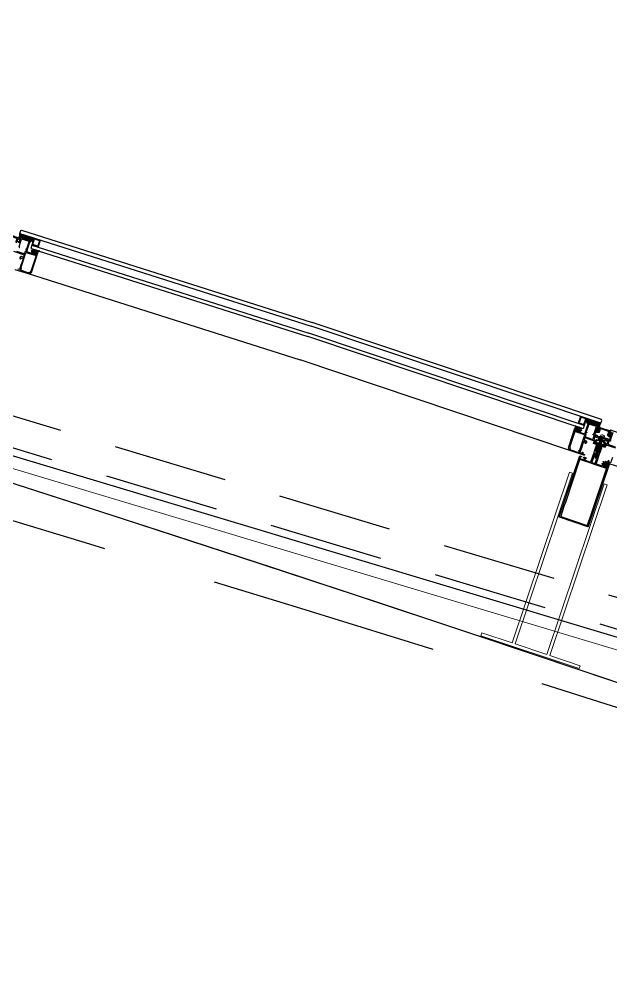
# Model space of a CAD drawing. Header units: millimetres. Extents: x 62878 to 70819, y -67946 to -61850.
# Drawn here: x 67742.3 to 67839.2, y -62267.5 to -62110 of the extents above; entities that cross this region are included whole.
import ezdxf

# ---------------------------------------------------------------- set-up
doc = ezdxf.new("R2010")
doc.units = ezdxf.units.MM
doc.linetypes.add('HIDDEN', pattern=[0.375, 0.25, -0.125])
doc.layers.add('alan hesabı1', color=7, linetype='Continuous', plot=False)
for name, color, linetype, lineweight in [('BA DÖŞ.-yeni', 11, 'Continuous', 30), ('Dog_dos_yeni', 63, 'Continuous', 5), ('DOGRAMA', 171, 'Continuous', 0), ('DUV.ALÇ.-yeni', 20, 'Continuous', 25), ('GOR-2', 152, 'Continuous', 20)]:
    doc.layers.add(name, color=color, linetype=linetype, lineweight=lineweight)
pattern_1 = [(206.46274, (67938.22988, -62224.78764), (0.0707415, -0.14211686), [])]
pattern_2 = [(296.46274, (67729.70723, -62154.86613), (-0.14211686, -0.0707415), [])]
pattern_3 = [(207.3813, (67842.06146, -62191.54134), (0.0730107, -0.14096454), [])]

# ---------------------------------------------------------------- blocks, each defined once
blk = doc.blocks.new('a2we')
at = {"lineweight": 5, "ltscale": 0.5}
for p, q in [((-198.1, -420.1), (-197.1, -419.7)), ((-194.9, -421.4), (-198.1, -420.1)), ((-193.9, -421), (-198.1, -420.1)), ((-198.1, -422.7), (-197.1, -422.3)), ((-194.9, -424), (-198.1, -422.7)), ((-193.9, -423.6), (-198.1, -422.7)), ((-198.1, -425.2), (-197.1, -424.9)), ((-197.6, -417.6), (-196.6, -417.2)), ((-194.2, -418.3), (-197.6, -417.6)), ((-195.2, -418.6), (-197.6, -417.6)), ((-196.9, -417.9), (-197.1, -418.3)), ((-197.1, -419.7), (-197.1, -418.4)), ((-197.1, -419.7), (-193.9, -421)), ((-197.1, -419.7), (-193.9, -421)), ((-197.1, -422.3), (-197.1, -420.5)), ((-197.1, -422.3), (-193.9, -423.6)), ((-197.1, -422.3), (-193.9, -423.6)), ((-197.1, -424.9), (-197.1, -423.1)), ((-197.1, -424.9), (-193.9, -426.1)), ((-197.1, -424.9), (-193.9, -426.1)), ((-196, -415.3), (-196.6, -417.2)), ((-196.6, -417.2), (-194.2, -418.3)), ((-196, -415.3), (-195.5, -417.7)), ((-194.2, -418.3), (-195.2, -418.6)), ((-195.2, -418.6), (-194.9, -419.3)), ((-194.9, -420.6), (-194.9, -419.4)), ((-193.9, -421), (-194.9, -421.4)), ((-194.9, -423.2), (-194.9, -421.4)), ((-193.9, -423.6), (-194.9, -424)), ((-194.9, -425.7), (-194.9, -424)), ((-194.9, -426.5), (-198.1, -425.2)), ((-193.9, -426.1), (-198.1, -425.2)), ((-198.1, -427.7), (-197.1, -427.3)), ((-194.9, -429), (-198.1, -427.7)), ((-193.9, -428.6), (-198.1, -427.7)), ((-198.1, -429.9), (-197.1, -429.6)), ((-194.9, -431.2), (-198.1, -429.9)), ((-193.9, -430.9), (-198.1, -429.9)), ((-198.1, -432.2), (-197.1, -431.8)), ((-194.9, -433.5), (-198.1, -432.2)), ((-193.9, -433.1), (-198.1, -432.2)), ((-198.1, -434.4), (-197.1, -434.1)), ((-194.9, -435.7), (-198.1, -434.4)), ((-193.9, -435.4), (-198.1, -434.4)), ((-198.1, -436.7), (-197.1, -436.4)), ((-194.9, -438), (-198.1, -436.7)), ((-193.9, -437.7), (-198.1, -436.7)), ((-198.1, -439), (-197.1, -438.7)), ((-194.9, -440.3), (-198.1, -439)), ((-193.9, -440), (-198.1, -439)), ((-197.1, -427.3), (-197.1, -425.6)), ((-197.1, -427.3), (-193.9, -428.6)), ((-197.1, -427.3), (-193.9, -428.6)), ((-197.1, -429.6), (-197.1, -428)), ((-197.1, -429.6), (-193.9, -430.9)), ((-197.1, -429.6), (-193.9, -430.9)), ((-197.1, -431.8), (-197.1, -430.3)), ((-197.1, -431.8), (-193.9, -433.1)), ((-197.1, -431.8), (-193.9, -433.1)), ((-197.1, -434.1), (-197.1, -432.5)), ((-197.1, -434.1), (-193.9, -435.4)), ((-197.1, -434.1), (-193.9, -435.4)), ((-197.1, -436.4), (-197.1, -434.8)), ((-197.1, -436.4), (-193.9, -437.7)), ((-197.1, -436.4), (-193.9, -437.7)), ((-197.1, -438.7), (-197.1, -437.1)), ((-197.1, -438.7), (-193.9, -440)), ((-197.1, -438.7), (-193.9, -440)), ((-197.1, -441), (-197.1, -439.4)), ((-193.9, -426.1), (-194.9, -426.5)), ((-194.9, -428.2), (-194.9, -426.5)), ((-193.9, -428.6), (-194.9, -429)), ((-194.9, -430.5), (-194.9, -429)), ((-193.9, -430.9), (-194.9, -431.2)), ((-194.9, -432.7), (-194.9, -431.2)), ((-193.9, -433.1), (-194.9, -433.5)), ((-194.9, -435), (-194.9, -433.5)), ((-193.9, -435.4), (-194.9, -435.7)), ((-194.9, -437.3), (-194.9, -435.7)), ((-193.9, -437.7), (-194.9, -438)), ((-194.9, -439.6), (-194.9, -438)), ((-193.9, -440), (-194.9, -440.3)), ((-194.9, -441.8), (-194.9, -440.3)), ((-192.8, -453.3), (-199.2, -453.3)), ((-199.2, -454.6), (-199.2, -453.3)), ((-198.1, -441.3), (-197.1, -441)), ((-194.9, -442.6), (-198.1, -441.3)), ((-193.9, -442.3), (-198.1, -441.3)), ((-198.1, -443.6), (-197.1, -443.3)), ((-194.9, -444.9), (-198.1, -443.6)), ((-193.9, -444.6), (-198.1, -443.6)), ((-198.1, -445.9), (-197.1, -445.6)), ((-193.9, -446.9), (-198.1, -445.9)), ((-194.9, -447.2), (-198.1, -445.9)), ((-197.1, -447.9), (-198.1, -448.2)), ((-194.9, -449.5), (-198.1, -448.2)), ((-198.1, -448.2), (-193.9, -449.2)), ((-198.1, -450.5), (-197.1, -450.2)), ((-194.9, -451.8), (-198.1, -450.5)), ((-193.9, -451.5), (-198.1, -450.5)), ((-197.1, -441), (-193.9, -442.3)), ((-197.1, -443.3), (-197.1, -441.7)), ((-197.1, -443.3), (-193.9, -444.6)), ((-197.1, -445.6), (-197.1, -444)), ((-197.1, -445.6), (-193.9, -446.9)), ((-197.1, -445.6), (-193.9, -446.9)), ((-197.1, -447.9), (-197.1, -446.3)), ((-193.9, -449.2), (-197.1, -447.9)), ((-197.1, -450.2), (-197.1, -448.6)), ((-197.1, -450.2), (-193.9, -451.5)), ((-197.1, -453.3), (-197.1, -450.9)), ((-193.9, -442.3), (-194.9, -442.6)), ((-194.9, -444.1), (-194.9, -442.6)), ((-193.9, -444.6), (-194.9, -444.9)), ((-194.9, -446.4), (-194.9, -444.9)), ((-193.9, -446.9), (-194.9, -447.2)), ((-194.9, -448.7), (-194.9, -447.2)), ((-193.9, -449.2), (-194.9, -449.5)), ((-194.9, -451), (-194.9, -449.5)), ((-193.9, -451.5), (-194.9, -451.8)), ((-194.9, -453.3), (-194.9, -451.8)), ((-192.8, -454.6), (-192.8, -453.3))]:
    blk.add_line(p, q, dxfattribs=at)
blk.add_lwpolyline([(-196.5, -455.7), (-196.1, -455.4), (-195.9, -455.4), (-195.6, -455.7)], dxfattribs=at)
for centre, radius, start, end in [((-196.9, -418.4), 0.2, 155.3251, 180), ((-195.1, -419.4), 0.2, 0, 19.1116), ((-195.7, -449.5), 6.19, 234.7573, 262.4905), ((-196.4, -449.5), 6.19, 277.5095, 305.2427)]:
    blk.add_arc(centre, radius, start, end, dxfattribs=at)

msp = doc.modelspace()

# ---------------------------------------------------------------- hatches: boundary and pattern name
at = {"layer": 'DOGRAMA', "lineweight": -2}
h = msp.add_hatch(dxfattribs=at)
h.set_pattern_fill('ANSI31', color=256, scale=0.05, angle=671.2975, style=0)
h.set_pattern_definition(pattern_3)
edge = h.paths.add_edge_path(flags=16)
edge.add_arc((67741.63, -62146.03), 0.668, 335.5056, 349.257)
edge.add_line((67742.29, -62146.16), (67742.02, -62146.07))
edge.add_line((67742.02, -62146.07), (67741.97, -62146.22))
edge.add_line((67741.97, -62146.22), (67742.24, -62146.31))
edge = h.paths.add_edge_path()
edge.add_line((67741.79, -62146.5), (67741.9, -62146.54))
edge.add_line((67741.9, -62146.54), (67741.97, -62146.31))
edge.add_line((67741.97, -62146.31), (67742.15, -62146.37))
edge.add_line((67742.15, -62146.37), (67742.12, -62146.48))
edge.add_line((67742.12, -62146.48), (67742.21, -62146.51))
edge.add_arc((67741.97, -62146.14), 0.442, 303.0736, 381.6889)
edge.add_line((67742.38, -62145.98), (67742.29, -62145.95))
edge.add_line((67742.29, -62145.95), (67742.25, -62146.06))
edge.add_line((67742.25, -62146.06), (67742.07, -62146))
edge.add_line((67742.07, -62146), (67742.14, -62145.77))
edge.add_line((67742.14, -62145.77), (67741.19, -62145.46))
edge.add_arc((67741.18, -62145.51), 0.05, 72.3813, 245.6715)
edge.add_line((67741.16, -62145.56), (67741.86, -62145.83))
edge.add_arc((67741.82, -62145.93), 0.1, -17.6187, 68.8066, ccw=False)
edge.add_line((67741.91, -62145.96), (67741.76, -62146.44))
edge.add_arc((67741.81, -62146.46), 0.05, 162.3813, 252.3813)
h = msp.add_hatch(dxfattribs=at)
h.set_pattern_fill('ANSI31', color=256, scale=0.04, angle=671.2975, style=0)
h.set_pattern_definition([(297.38129, (67613.09693, -62118.82722), (-0.11277163, -0.05840855), [])])
h.paths.add_polyline_path([(67743.57, -62146.06, 0.414214), (67743.54, -62146.08), (67742.3, -62145.68, 0.153231), (67742.38, -62145.08), (67743.75, -62145.51)])
h.paths.add_polyline_path([(67743.83, -62146.17), (67743.59, -62146.09, 0.414214), (67743.57, -62146.06), (67743.75, -62145.51), (67744.01, -62145.6)])
h = msp.add_hatch(dxfattribs=at)
h.set_pattern_fill('AR-HBONE', color=256, scale=0.03, angle=671.2975, style=0)
h.set_pattern_definition([(207.3813, (67737.65558, -62181.78966), (-0.0513667, -0.16174506), [0.36, -0.12]), (297.3813, (67737.54902, -62181.84485), (-0.0513667, -0.16174506), [0.36, -0.12])])
h.paths.add_polyline_path([(67744.33, -62146.33), (67744.56, -62146.4), (67744.75, -62145.83), (67744.01, -62145.6), (67743.83, -62146.17)])
h = msp.add_hatch(dxfattribs=at)
h.set_pattern_fill('ANSI31', color=256, scale=0.05, angle=671.2975, style=0)
h.set_pattern_definition(pattern_3)
edge = h.paths.add_edge_path(flags=16)
edge.add_arc((67744.92, -62147.92), 0.4, 240.8443, 263.9183, ccw=False)
edge.add_line((67744.73, -62148.27), (67744.8, -62148.03))
edge.add_line((67744.8, -62148.03), (67744.95, -62148.08))
edge.add_line((67744.95, -62148.08), (67744.88, -62148.32))
edge = h.paths.add_edge_path()
edge.add_arc((67744.92, -62147.92), 0.5, 215.5114, 289.2512, ccw=False)
edge.add_line((67744.51, -62148.21), (67744.54, -62148.12))
edge.add_line((67744.54, -62148.12), (67744.66, -62148.15))
edge.add_line((67744.66, -62148.15), (67744.68, -62148.1))
edge.add_arc((67744.58, -62148.07), 0.1, 342.3813, 432.3813)
edge.add_line((67744.61, -62147.97), (67744.4, -62147.9))
edge.add_line((67744.4, -62147.9), (67744.46, -62147.73))
edge.add_line((67744.46, -62147.73), (67744.49, -62147.74))
edge.add_arc((67744.47, -62147.81), 0.065, 3.972, 72.3813, ccw=False)
edge.add_arc((67744.57, -62147.8), 0.0327, 183.972, 377.8116)
edge.add_arc((67744.42, -62147.88), 0.199, 26.4651, 76.731)
edge.add_arc((67744.49, -62147.64), 0.05, 73.3535, 250.8667, ccw=False)
edge.add_arc((67744.41, -62147.9), 0.323, 33.9956, 73.3219, ccw=False)
edge.add_arc((67744.69, -62147.71), 0.02, 213.9956, 282.3813)
edge.add_line((67744.7, -62147.73), (67744.91, -62147.68))
edge.add_arc((67744.92, -62147.69), 0.015, -57.6187, 102.3813, ccw=False)
edge.add_line((67744.92, -62147.71), (67744.82, -62147.77))
edge.add_arc((67744.83, -62147.79), 0.02, 122.3813, 282.3813)
edge.add_line((67744.83, -62147.81), (67745.12, -62147.75))
edge.add_arc((67745.13, -62147.76), 0.015, -57.6187, 102.3813, ccw=False)
edge.add_line((67745.13, -62147.77), (67745.03, -62147.84))
edge.add_arc((67745.04, -62147.86), 0.02, 122.3813, 282.3813)
edge.add_line((67745.04, -62147.87), (67745.33, -62147.81))
edge.add_arc((67745.33, -62147.83), 0.015, -57.6187, 102.3813, ccw=False)
edge.add_line((67745.34, -62147.84), (67745.24, -62147.91))
edge.add_arc((67745.25, -62147.92), 0.02, 122.3813, 282.3813)
edge.add_line((67745.25, -62147.94), (67745.54, -62147.88))
edge.add_arc((67745.54, -62147.89), 0.015, -57.6187, 102.3813, ccw=False)
edge.add_line((67745.55, -62147.91), (67745.46, -62147.97))
edge.add_arc((67745.51, -62148.05), 0.1, 122.3813, 162.3813)
edge.add_line((67745.41, -62148.02), (67745.36, -62148.21))
edge.add_line((67745.36, -62148.21), (67745.15, -62148.14))
edge.add_arc((67745.12, -62148.23), 0.1, 72.3813, 162.3813)
edge.add_line((67745.02, -62148.2), (67745, -62148.26))
edge.add_line((67745, -62148.26), (67745.12, -62148.3))
edge.add_line((67745.12, -62148.3), (67745.09, -62148.39))
h = msp.add_hatch(dxfattribs=at)
h.set_pattern_fill('AR-HBONE', color=256, scale=0.03, angle=672.2161, style=0)
h.set_pattern_definition([(296.46274, (67819.75935, -62208.59043), (-0.05395303, -0.1609008), [0.36, -0.12]), (206.46274, (67819.81282, -62208.69785), (-0.05395303, -0.1609008), [0.36, -0.12])])
h.paths.add_polyline_path([(67835.3, -62176.02), (67835.06, -62175.94), (67835.25, -62175.37), (67835.98, -62175.62), (67835.79, -62176.19)])
h = msp.add_hatch(dxfattribs=at)
h.set_pattern_fill('ANSI31', color=256, scale=0.05, angle=672.2161, style=0)
h.set_pattern_definition(pattern_2)
edge = h.paths.add_edge_path(flags=16)
edge.add_arc((67833.87, -62176.96), 0.4, 239.9258, 262.9997)
edge.add_line((67833.83, -62177.36), (67833.91, -62177.12))
edge.add_line((67833.91, -62177.12), (67833.75, -62177.07))
edge.add_line((67833.75, -62177.07), (67833.67, -62177.3))
edge = h.paths.add_edge_path()
edge.add_arc((67833.87, -62176.96), 0.5, 214.5928, 288.3326)
edge.add_line((67834.03, -62177.43), (67834.06, -62177.34))
edge.add_line((67834.06, -62177.34), (67833.95, -62177.3))
edge.add_line((67833.95, -62177.3), (67833.97, -62177.24))
edge.add_arc((67834.06, -62177.27), 0.1, 71.4627, 161.4627, ccw=False)
edge.add_line((67834.1, -62177.18), (67834.3, -62177.25))
edge.add_line((67834.3, -62177.25), (67834.36, -62177.08))
edge.add_line((67834.36, -62177.08), (67834.32, -62177.07))
edge.add_arc((67834.3, -62177.13), 0.065, 71.4627, 139.8721)
edge.add_arc((67834.23, -62177.07), 0.0327, 126.0325, 319.8721, ccw=False)
edge.add_arc((67834.3, -62177.22), 0.199, 67.1131, 117.379, ccw=False)
edge.add_arc((67834.39, -62176.98), 0.05, 252.9773, 430.4906)
edge.add_arc((67834.3, -62177.24), 0.323, 70.5221, 109.8484)
edge.add_arc((67834.19, -62176.92), 0.02, 221.4627, 289.8484, ccw=False)
edge.add_line((67834.17, -62176.93), (67834.03, -62176.77))
edge.add_arc((67834.01, -62176.78), 0.015, 41.4627, 201.4627)
edge.add_line((67834, -62176.78), (67834.04, -62176.9))
edge.add_arc((67834.03, -62176.9), 0.02, -138.5373, 21.4627, ccw=False)
edge.add_line((67834.01, -62176.92), (67833.82, -62176.7))
edge.add_arc((67833.81, -62176.71), 0.015, 41.4627, 201.4627)
edge.add_line((67833.79, -62176.71), (67833.84, -62176.83))
edge.add_arc((67833.82, -62176.83), 0.02, -138.5373, 21.4627, ccw=False)
edge.add_line((67833.8, -62176.85), (67833.61, -62176.63))
edge.add_arc((67833.6, -62176.64), 0.015, 41.4627, 201.4627)
edge.add_line((67833.58, -62176.64), (67833.63, -62176.76))
edge.add_arc((67833.61, -62176.76), 0.02, -138.5373, 21.4627, ccw=False)
edge.add_line((67833.59, -62176.78), (67833.4, -62176.56))
edge.add_arc((67833.39, -62176.57), 0.015, 41.4627, 201.4627)
edge.add_line((67833.37, -62176.57), (67833.42, -62176.68))
edge.add_arc((67833.32, -62176.72), 0.1, -18.5373, 21.4627, ccw=False)
edge.add_line((67833.42, -62176.75), (67833.36, -62176.93))
edge.add_line((67833.36, -62176.93), (67833.57, -62177))
edge.add_arc((67833.53, -62177.1), 0.1, -18.5373, 71.4627, ccw=False)
edge.add_line((67833.63, -62177.13), (67833.61, -62177.19))
edge.add_line((67833.61, -62177.19), (67833.5, -62177.15))
edge.add_line((67833.5, -62177.15), (67833.46, -62177.24))
h = msp.add_hatch(dxfattribs=at)
h.set_pattern_fill('ANSI31', color=256, scale=0.04, angle=672.2161, style=0)
h.set_pattern_definition([(206.46274, (67957.47666, -62231.24144), (0.0565932, -0.11369349), [])])
h.paths.add_polyline_path([(67836.06, -62176.25, -0.414214), (67836.08, -62176.28), (67837.32, -62176.7, -0.153231), (67837.6, -62176.16), (67836.25, -62175.71)])
h.paths.add_polyline_path([(67835.79, -62176.19), (67836.03, -62176.27, -0.414214), (67836.06, -62176.25), (67836.25, -62175.71), (67835.98, -62175.62)])
h = msp.add_hatch(dxfattribs=at)
h.set_pattern_fill('ANSI31', color=256, scale=0.05, angle=672.2161, style=0)
h.set_pattern_definition(pattern_2)
edge = h.paths.add_edge_path(flags=16)
edge.add_arc((67837.65, -62177.37), 0.668, 154.5871, 168.3384, ccw=False)
edge.add_line((67837.04, -62177.09), (67837.31, -62177.18))
edge.add_line((67837.31, -62177.18), (67837.26, -62177.33))
edge.add_line((67837.26, -62177.33), (67836.99, -62177.24))
edge = h.paths.add_edge_path()
edge.add_line((67837.24, -62177.66), (67837.13, -62177.62))
edge.add_line((67837.13, -62177.62), (67837.21, -62177.4))
edge.add_line((67837.21, -62177.4), (67837.03, -62177.34))
edge.add_line((67837.03, -62177.34), (67836.99, -62177.45))
edge.add_line((67836.99, -62177.45), (67836.9, -62177.42))
edge.add_arc((67837.31, -62177.26), 0.442, 122.1551, 200.7704, ccw=False)
edge.add_line((67837.07, -62176.89), (67837.17, -62176.92))
edge.add_line((67837.17, -62176.92), (67837.13, -62177.03))
edge.add_line((67837.13, -62177.03), (67837.31, -62177.09))
edge.add_line((67837.31, -62177.09), (67837.39, -62176.86))
edge.add_line((67837.39, -62176.86), (67838.34, -62177.17))
edge.add_arc((67838.32, -62177.22), 0.05, -101.8274, 71.4627, ccw=False)
edge.add_line((67838.31, -62177.27), (67837.58, -62177.08))
edge.add_arc((67837.56, -62177.18), 0.1, 75.0375, 161.4627)
edge.add_line((67837.46, -62177.15), (67837.3, -62177.63))
edge.add_arc((67837.25, -62177.61), 0.05, 251.4627, 341.4627, ccw=False)
h = msp.add_hatch(dxfattribs=at)
h.set_pattern_fill('ANSI31', color=256, scale=0.05, angle=672.2161, style=0)
h.set_pattern_definition(pattern_1)
edge = h.paths.add_edge_path(flags=16)
edge.add_arc((67838.54, -62177.67), 0.668, 334.5871, 348.3384)
edge.add_line((67839.2, -62177.81), (67838.93, -62177.72))
edge.add_line((67838.93, -62177.72), (67838.87, -62177.87))
edge.add_line((67838.87, -62177.87), (67839.14, -62177.96))
edge = h.paths.add_edge_path()
edge.add_line((67838.7, -62178.15), (67838.8, -62178.18))
edge.add_line((67838.8, -62178.18), (67838.88, -62177.96))
edge.add_line((67838.88, -62177.96), (67839.06, -62178.02))
edge.add_line((67839.06, -62178.02), (67839.02, -62178.13))
edge.add_line((67839.02, -62178.13), (67839.11, -62178.16))
edge.add_arc((67838.88, -62177.79), 0.442, 302.1551, 380.7704)
edge.add_line((67839.29, -62177.63), (67839.2, -62177.6))
edge.add_line((67839.2, -62177.6), (67839.16, -62177.71))
edge.add_line((67839.16, -62177.71), (67838.98, -62177.65))
edge.add_line((67838.98, -62177.65), (67839.06, -62177.42))
edge.add_line((67839.06, -62177.42), (67838.11, -62177.1))
edge.add_arc((67838.09, -62177.15), 0.05, 71.4627, 244.7529)
edge.add_line((67838.07, -62177.19), (67838.77, -62177.48))
edge.add_arc((67838.73, -62177.57), 0.1, -18.5373, 67.888, ccw=False)
edge.add_line((67838.83, -62177.6), (67838.67, -62178.08))
edge.add_arc((67838.71, -62178.1), 0.05, 161.4627, 251.4627)
h = msp.add_hatch(dxfattribs=at)
h.set_pattern_fill('ANSI31', color=256, scale=0.05, angle=672.2161, style=0)
h.set_pattern_definition(pattern_1)
edge = h.paths.add_edge_path(flags=16)
edge.add_arc((67837.09, -62180.62), 0.05, 251.4627, 341.4627, ccw=False)
edge.add_line((67837.07, -62180.67), (67837.01, -62180.65))
edge.add_arc((67837.03, -62180.6), 0.05, 161.4627, 251.4627, ccw=False)
edge.add_line((67836.98, -62180.58), (67837.05, -62180.37))
edge.add_line((67837.05, -62180.37), (67837.21, -62180.42))
edge.add_line((67837.21, -62180.42), (67837.14, -62180.64))
h.paths.add_polyline_path([(67837.25, -62180.28), (67837.1, -62180.23), (67837.19, -62179.97), (67837.34, -62180.02)], flags=16)
edge = h.paths.add_edge_path()
edge.add_arc((67836.98, -62180.57), 0.2, 161.4627, 232.029, ccw=False)
edge.add_line((67836.79, -62180.5), (67836.81, -62180.45))
edge.add_line((67836.81, -62180.45), (67836.86, -62180.47))
edge.add_line((67836.86, -62180.47), (67836.9, -62180.35))
edge.add_line((67836.9, -62180.35), (67836.88, -62180.31))
edge.add_arc((67836.97, -62180.27), 0.1, 161.4627, 206.4627, ccw=False)
edge.add_line((67836.88, -62180.23), (67836.92, -62180.11))
edge.add_line((67836.92, -62180.11), (67836.98, -62180.13))
edge.add_line((67836.98, -62180.13), (67837.02, -62180.01))
edge.add_line((67837.02, -62180.01), (67836.95, -62179.87))
edge.add_line((67836.95, -62179.87), (67836.85, -62179.83))
edge.add_line((67836.85, -62179.83), (67836.93, -62179.59))
edge.add_line((67836.93, -62179.59), (67836.86, -62179.63))
edge.add_line((67836.86, -62179.63), (67836.39, -62179.47))
edge.add_line((67836.39, -62179.47), (67836.49, -62179.16))
edge.add_arc((67836.78, -62179.25), 0.3, 101.4627, 161.4627, ccw=False)
edge.add_line((67836.72, -62178.96), (67837.2, -62178.86))
edge.add_arc((67837.2, -62178.89), 0.03, 11.4627, 101.4627, ccw=False)
edge.add_line((67837.23, -62178.88), (67837.25, -62178.94))
edge.add_arc((67837.22, -62178.95), 0.03, -78.5373, 11.4627, ccw=False)
edge.add_line((67837.22, -62178.98), (67836.84, -62179.06))
edge.add_arc((67836.88, -62179.25), 0.2, 101.4627, 163.3823)
edge.add_arc((67836.78, -62179.23), 0.1, 158.7479, 311.4627)
edge.add_arc((67836.92, -62179.38), 0.1, 71.4627, 131.4627, ccw=False)
edge.add_line((67836.95, -62179.29), (67837.26, -62179.39))
edge.add_arc((67837.27, -62179.34), 0.05, 251.4627, 341.4627)
edge.add_line((67837.32, -62179.36), (67837.34, -62179.31))
edge.add_arc((67837.38, -62179.33), 0.05, 71.4627, 161.4627, ccw=False)
edge.add_line((67837.4, -62179.28), (67837.59, -62179.34))
edge.add_arc((67837.57, -62179.39), 0.05, -18.5373, 71.4627, ccw=False)
edge.add_line((67837.62, -62179.41), (67837.61, -62179.45))
edge.add_arc((67837.65, -62179.47), 0.05, 161.4627, 251.4627)
edge.add_line((67837.64, -62179.52), (67837.95, -62179.62))
edge.add_arc((67837.91, -62179.72), 0.1, 11.4627, 71.4627, ccw=False)
edge.add_arc((67838.11, -62179.68), 0.1, 191.4627, 344.1776)
edge.add_arc((67838.02, -62179.63), 0.2, 339.5431, 401.4627)
edge.add_line((67838.17, -62179.5), (67837.91, -62179.21))
edge.add_arc((67837.94, -62179.19), 0.03, 131.4627, 221.4627, ccw=False)
edge.add_line((67837.92, -62179.17), (67837.96, -62179.13))
edge.add_arc((67837.98, -62179.15), 0.03, 41.4627, 131.4627, ccw=False)
edge.add_line((67838, -62179.13), (67838.33, -62179.5))
edge.add_arc((67838.1, -62179.7), 0.3, -18.5373, 41.4627, ccw=False)
edge.add_line((67838.39, -62179.79), (67838.28, -62180.1))
edge.add_line((67838.28, -62180.1), (67837.81, -62179.94))
edge.add_line((67837.81, -62179.94), (67837.78, -62179.88))
edge.add_line((67837.78, -62179.88), (67837.7, -62180.12))
edge.add_line((67837.7, -62180.12), (67837.6, -62180.08))
edge.add_line((67837.6, -62180.08), (67837.45, -62180.15))
edge.add_line((67837.45, -62180.15), (67837.41, -62180.28))
edge.add_line((67837.41, -62180.28), (67837.47, -62180.29))
edge.add_line((67837.47, -62180.29), (67837.43, -62180.42))
edge.add_arc((67837.33, -62180.39), 0.1, 296.4627, 341.4627, ccw=False)
edge.add_line((67837.38, -62180.48), (67837.34, -62180.49))
edge.add_line((67837.34, -62180.49), (67837.3, -62180.62))
edge.add_line((67837.3, -62180.62), (67837.36, -62180.64))
edge.add_line((67837.36, -62180.64), (67837.34, -62180.69))
edge.add_arc((67837.15, -62180.63), 0.2, 270.8965, 341.4627, ccw=False)
edge.add_arc((67837.14, -62180.35), 0.471, 232.029, 270.8965, ccw=False)
h = msp.add_hatch(dxfattribs=at)
h.set_pattern_fill('ANSI31', color=256, scale=0.05, angle=672.2161, style=0)
h.set_pattern_definition(pattern_1)
edge = h.paths.add_edge_path()
edge.add_arc((67839.02, -62182.93), 0.1, 121.4627, 161.4627)
edge.add_line((67838.93, -62182.89), (67838.88, -62183.06))
edge.add_line((67838.88, -62183.06), (67838.67, -62182.99))
edge.add_arc((67838.63, -62183.08), 0.1, 71.4627, 161.4627)
edge.add_line((67838.54, -62183.05), (67838.52, -62183.11))
edge.add_line((67838.52, -62183.11), (67838.63, -62183.15))
edge.add_line((67838.63, -62183.15), (67838.6, -62183.24))
edge.add_arc((67838.45, -62182.77), 0.5, 214.5928, 288.3326, ccw=False)
edge.add_line((67838.03, -62183.05), (67838.07, -62182.96))
edge.add_line((67838.07, -62182.96), (67838.18, -62182.99))
edge.add_line((67838.18, -62182.99), (67838.2, -62182.94))
edge.add_arc((67838.1, -62182.9), 0.1, 341.4627, 431.4627)
edge.add_line((67838.14, -62182.81), (67837.93, -62182.74))
edge.add_line((67837.93, -62182.74), (67837.98, -62182.59))
edge.add_line((67837.98, -62182.59), (67838.02, -62182.6))
edge.add_arc((67837.99, -62182.66), 0.065, 3.0534, 71.4627, ccw=False)
edge.add_arc((67838.09, -62182.66), 0.0327, 183.0534, 376.893)
edge.add_arc((67837.89, -62182.72), 0.242, 16.2653, 61.772)
edge.add_arc((67838.02, -62182.46), 0.05, 72.4349, 249.9481, ccw=False)
edge.add_arc((67837.86, -62182.74), 0.372, 24.9627, 61.6142, ccw=False)
edge.add_arc((67838.21, -62182.57), 0.02, 213.0771, 281.4627)
edge.add_line((67838.22, -62182.59), (67838.43, -62182.54))
edge.add_arc((67838.44, -62182.56), 0.015, -58.5373, 101.4627, ccw=False)
edge.add_line((67838.44, -62182.57), (67838.34, -62182.63))
edge.add_arc((67838.35, -62182.65), 0.02, 121.4627, 281.4627)
edge.add_line((67838.35, -62182.67), (67838.64, -62182.61))
edge.add_arc((67838.65, -62182.63), 0.015, -58.5373, 101.4627, ccw=False)
edge.add_line((67838.65, -62182.64), (67838.55, -62182.7))
edge.add_arc((67838.56, -62182.72), 0.02, 121.4627, 281.4627)
edge.add_line((67838.56, -62182.74), (67838.85, -62182.68))
edge.add_arc((67838.85, -62182.7), 0.015, -58.5373, 101.4627, ccw=False)
edge.add_line((67838.86, -62182.71), (67838.76, -62182.77))
edge.add_arc((67838.77, -62182.79), 0.02, 121.4627, 281.4627)
edge.add_line((67838.77, -62182.81), (67839.06, -62182.75))
edge.add_arc((67839.06, -62182.77), 0.015, -58.5373, 101.4627, ccw=False)
edge.add_line((67839.07, -62182.78), (67838.97, -62182.84))
edge = h.paths.add_edge_path(flags=16)
edge.add_line((67838.25, -62183.09), (67838.32, -62182.9))
edge.add_arc((67838.34, -62182.91), 0.03, 71.4627, 161.4627, ccw=False)
edge.add_line((67838.35, -62182.88), (67838.45, -62182.91))
edge.add_arc((67838.44, -62182.94), 0.03, -18.5373, 71.4627, ccw=False)
edge.add_line((67838.47, -62182.95), (67838.4, -62183.14))
edge.add_arc((67838.38, -62183.13), 0.03, 259.2292, 341.4627, ccw=False)
edge.add_arc((67838.45, -62182.77), 0.4, 243.6963, 259.2292, ccw=False)
edge.add_arc((67838.28, -62183.1), 0.03, 161.4627, 243.6963, ccw=False)

# ---------------------------------------------------------------- linework, layer by layer
msp.add_lwpolyline([(68896.02, -63031.44), (69030.26, -63071.18), (69185.28, -62547.65), (68893, -62461.11, 1.044368), (68063.2, -62298.73, 0.204375), (63106.96, -62494.78, 0.353953), (62932.94, -62997.83), (63753.18, -65779.6), (64154.95, -67142.15), (65336.72, -66792.62), (65336.7, -66829.11), (65270.54, -66829.07, 0.626789), (65270.2, -67369.07), (65531.84, -67369.23, 0.926242), (66130.09, -67369.61), (66391.73, -67369.77, 0.626743), (66392.07, -66829.77), (66326.15, -66829.73), (66326.17, -66793.24), (67506.16, -67144.13), (68467.02, -63899.09), (68625.2, -63946.04), (68896.02, -63031.42)], format="xyb")
at = {"layer": 'alan hesabı1', "linetype": 'ByBlock'}
msp.add_lwpolyline([(67499.72, -62667.38), (67642.12, -62151.75), (68011.41, -62262.54), (67982.41, -62359.23), (68015.39, -62370.77), (67878.85, -62772.12), (67859.57, -62766.8), (67772.82, -62742.83)], close=True, dxfattribs=at)
at = {"layer": 'BA DÖŞ.-yeni', "linetype": 'HIDDEN', "ltscale": 150}
msp.add_arc((65815.04, -68607.15), 6697.94, 70.74616, 109.296847, dxfattribs=at)
at = {"layer": 'Dog_dos_yeni'}
msp.add_lwpolyline([(67834.04, -62216.35), (67817.92, -62210.95), (67818.08, -62210.48), (67823.06, -62212.14), (67832.44, -62184.17), (67832.91, -62184.33), (67823.53, -62212.3), (67828.75, -62214.05), (67838.12, -62186.08), (67838.6, -62186.24), (67829.22, -62214.21), (67834.2, -62215.88), (67834.04, -62216.35)], close=True, dxfattribs=at)
at = {"layer": 'DOGRAMA', "lineweight": -2}
for p, q in [((67742.38, -62145.08), (67742.53, -62144.6)), ((67742.38, -62145.08), (67790.11, -62160.24)), ((67742.53, -62144.6), (67742.66, -62144.54)), ((67742.66, -62144.54), (67790.3, -62159.67)), ((67743.83, -62146.17), (67744.01, -62145.6)), ((67743.83, -62146.17), (67744.01, -62145.6)), ((67743.83, -62146.17), (67744.56, -62146.4)), ((67744.38, -62146.97), (67744.2, -62147.55)), ((67744.38, -62146.97), (67789.74, -62161.38)), ((67744.75, -62145.83), (67744.56, -62146.4)), ((67744.2, -62147.55), (67789.56, -62161.95)), ((67743.74, -62151.64), (67788.3, -62165.79)), ((67837.7, -62175.56), (67790.3, -62159.67)), ((67837.6, -62176.16), (67790.11, -62160.24)), ((67834.68, -62177.08), (67789.56, -62161.95)), ((67834.87, -62176.51), (67789.74, -62161.38)), ((67832.64, -62180.66), (67788.3, -62165.79)), ((67835.25, -62175.37), (67835.06, -62175.94)), ((67834.87, -62176.51), (67834.68, -62177.08)), ((67835.79, -62176.19), (67835.06, -62175.94)), ((67835.79, -62176.19), (67835.98, -62175.62)), ((67835.79, -62176.19), (67835.98, -62175.62)), ((67837.6, -62176.16), (67837.76, -62175.69)), ((67837.76, -62175.69), (67837.7, -62175.56))]:
    msp.add_line(p, q, dxfattribs=at)
msp.add_lwpolyline([(68355.73, -61957.86, 0.273736), (68066.91, -62277.72, 0.209295), (68023.71, -62283.85, 0.198368), (63201.05, -62451.11)], format="xyb", dxfattribs=at)
for points in [[(67741.79, -62146.5), (67741.9, -62146.54), (67741.97, -62146.31), (67742.15, -62146.37), (67742.12, -62146.48), (67742.21, -62146.51, 0.357143), (67742.38, -62145.98), (67742.29, -62145.95), (67742.25, -62146.06), (67742.07, -62146), (67742.14, -62145.77), (67741.19, -62145.46, 0.943095), (67741.16, -62145.56), (67741.86, -62145.83, -0.396056), (67741.91, -62145.96), (67741.76, -62146.44, 0.414214)], [(67745.09, -62148.39, -0.333333), (67744.51, -62148.21), (67744.54, -62148.12), (67744.66, -62148.15), (67744.68, -62148.1, 0.414214), (67744.61, -62147.97), (67744.4, -62147.9), (67744.46, -62147.73), (67744.49, -62147.74, -0.307685), (67744.54, -62147.8, 1.128702), (67744.6, -62147.79, 0.222912), (67744.47, -62147.68, -0.978531), (67744.5, -62147.59, -0.173298), (67744.68, -62147.72, 0.307572), (67744.7, -62147.73), (67744.91, -62147.68, -0.8391), (67744.92, -62147.71), (67744.82, -62147.77, 0.8391), (67744.83, -62147.81), (67745.12, -62147.75, -0.8391), (67745.13, -62147.77), (67745.03, -62147.84, 0.8391), (67745.04, -62147.87), (67745.33, -62147.81, -0.8391), (67745.34, -62147.84), (67745.24, -62147.91, 0.8391), (67745.25, -62147.94), (67745.54, -62147.88, -0.8391), (67745.55, -62147.91), (67745.46, -62147.97, 0.176327), (67745.41, -62148.02), (67745.36, -62148.21), (67745.15, -62148.14, 0.414214), (67745.02, -62148.2), (67745, -62148.26), (67745.12, -62148.3)], [(67744.88, -62148.32, -0.101021), (67744.73, -62148.27), (67744.8, -62148.03), (67744.95, -62148.08)], [(67744.88, -62148.32, -0.101021), (67744.73, -62148.27), (67744.8, -62148.03), (67744.95, -62148.08)], [(67833.46, -62177.24, 0.333333), (67834.03, -62177.43), (67834.06, -62177.34), (67833.95, -62177.3), (67833.97, -62177.24, -0.414214), (67834.1, -62177.18), (67834.3, -62177.25), (67834.36, -62177.08), (67834.32, -62177.07, 0.307685), (67834.25, -62177.09, -1.128702), (67834.21, -62177.04, -0.222912), (67834.38, -62177.03, 0.978531), (67834.41, -62176.94, 0.173298), (67834.19, -62176.94, -0.307572), (67834.17, -62176.93), (67834.03, -62176.77, 0.8391), (67834, -62176.78), (67834.04, -62176.9, -0.8391), (67834.01, -62176.92), (67833.82, -62176.7, 0.8391), (67833.79, -62176.71), (67833.84, -62176.83, -0.8391), (67833.8, -62176.85), (67833.61, -62176.63, 0.8391), (67833.58, -62176.64), (67833.63, -62176.76, -0.8391), (67833.59, -62176.78), (67833.4, -62176.56, 0.8391), (67833.37, -62176.57), (67833.42, -62176.68, -0.176327), (67833.42, -62176.75), (67833.36, -62176.93), (67833.57, -62177, -0.414214), (67833.63, -62177.13), (67833.61, -62177.19), (67833.5, -62177.15)], [(67837.24, -62177.66), (67837.13, -62177.62), (67837.21, -62177.4), (67837.03, -62177.34), (67836.99, -62177.45), (67836.9, -62177.42, -0.357143), (67837.07, -62176.89), (67837.17, -62176.92), (67837.13, -62177.03), (67837.31, -62177.09), (67837.39, -62176.86), (67838.34, -62177.17, -0.943095), (67838.31, -62177.27), (67837.58, -62177.08, 0.396056), (67837.46, -62177.15), (67837.3, -62177.63, -0.414214)], [(67833.67, -62177.3, 0.101021), (67833.83, -62177.36), (67833.91, -62177.12), (67833.75, -62177.07)], [(67833.67, -62177.3, 0.101021), (67833.83, -62177.36), (67833.91, -62177.12), (67833.75, -62177.07)], [(67836.99, -62177.24, -0.060074), (67837.04, -62177.09), (67837.31, -62177.18), (67837.26, -62177.33)], [(67838.7, -62178.15), (67838.8, -62178.18), (67838.88, -62177.96), (67839.06, -62178.02), (67839.02, -62178.13), (67839.11, -62178.16, 0.357143), (67839.29, -62177.63), (67839.2, -62177.6), (67839.16, -62177.71), (67838.98, -62177.65), (67839.06, -62177.42), (67838.11, -62177.1, 0.943095), (67838.07, -62177.19), (67838.77, -62177.48, -0.396056), (67838.83, -62177.6), (67838.67, -62178.08, 0.414214)], [(67839.14, -62177.96, 0.060074), (67839.2, -62177.81), (67838.93, -62177.72), (67838.87, -62177.87)], [(67836.86, -62180.73, -0.318017), (67836.79, -62180.5), (67836.81, -62180.45), (67836.86, -62180.47), (67836.9, -62180.35), (67836.88, -62180.31, -0.198912), (67836.88, -62180.23), (67836.92, -62180.11), (67836.98, -62180.13), (67837.02, -62180.01), (67836.95, -62179.87), (67836.85, -62179.83), (67836.93, -62179.59), (67836.86, -62179.63), (67836.39, -62179.47), (67836.49, -62179.16, -0.267949), (67836.72, -62178.96), (67837.2, -62178.86, -0.414214), (67837.23, -62178.88), (67837.25, -62178.94, -0.414214), (67837.22, -62178.98), (67836.84, -62179.06, 0.276947), (67836.69, -62179.19, 0.786321), (67836.85, -62179.31, -0.267949), (67836.95, -62179.29), (67837.26, -62179.39, 0.414214), (67837.32, -62179.36), (67837.34, -62179.31, -0.414214), (67837.4, -62179.28), (67837.59, -62179.34, -0.414214), (67837.62, -62179.41), (67837.61, -62179.45, 0.414214), (67837.64, -62179.52), (67837.95, -62179.62, -0.267949), (67838.01, -62179.7, 0.786321), (67838.21, -62179.7, 0.276947), (67838.17, -62179.5), (67837.91, -62179.21, -0.414214), (67837.92, -62179.17), (67837.96, -62179.13, -0.414214), (67838, -62179.13), (67838.33, -62179.5, -0.267949), (67838.39, -62179.79), (67838.28, -62180.1), (67837.81, -62179.94), (67837.78, -62179.88), (67837.7, -62180.12), (67837.6, -62180.08), (67837.45, -62180.15), (67837.41, -62180.28), (67837.47, -62180.29), (67837.43, -62180.42, -0.198912), (67837.38, -62180.48), (67837.34, -62180.49), (67837.3, -62180.62), (67837.36, -62180.64), (67837.34, -62180.69, -0.318017), (67837.15, -62180.83, -0.171237)], [(67837.14, -62180.64, -0.414214), (67837.07, -62180.67), (67837.01, -62180.65, -0.414214), (67836.98, -62180.58), (67837.05, -62180.37), (67837.21, -62180.42)], [(67838.97, -62182.84, 0.176327), (67838.93, -62182.89), (67838.88, -62183.06), (67838.67, -62182.99, 0.414214), (67838.54, -62183.05), (67838.52, -62183.11), (67838.63, -62183.15), (67838.6, -62183.24, -0.333333), (67838.03, -62183.05), (67838.07, -62182.96), (67838.18, -62182.99), (67838.2, -62182.94, 0.414214), (67838.14, -62182.81), (67837.93, -62182.74), (67837.98, -62182.59), (67838.02, -62182.6, -0.307685), (67838.06, -62182.66, 1.128702), (67838.12, -62182.65, 0.201212), (67838.01, -62182.5, -0.978531), (67838.04, -62182.41, -0.1613), (67838.2, -62182.58, 0.307572), (67838.22, -62182.59), (67838.43, -62182.54, -0.8391), (67838.44, -62182.57), (67838.34, -62182.63, 0.8391), (67838.35, -62182.67), (67838.64, -62182.61, -0.8391), (67838.65, -62182.64), (67838.55, -62182.7, 0.8391), (67838.56, -62182.74), (67838.85, -62182.68, -0.8391), (67838.86, -62182.71), (67838.76, -62182.77, 0.8391), (67838.77, -62182.81), (67839.06, -62182.75, -0.8391), (67839.07, -62182.78)], [(67838.25, -62183.09), (67838.32, -62182.9, -0.414214), (67838.35, -62182.88), (67838.45, -62182.91, -0.414214), (67838.47, -62182.95), (67838.4, -62183.14, -0.375047), (67838.37, -62183.16, -0.067879), (67838.27, -62183.12, -0.375047)]]:
    msp.add_lwpolyline(points, format="xyb", close=True, dxfattribs=at)
at = {"layer": 'DOGRAMA', "lineweight": -2, "ltscale": 0.5}
for points in [[(67741.57, -62150.95), (67743.74, -62151.64, 0.414214), (67744.37, -62151.31), (67745.34, -62148.25, 0.414214), (67745.32, -62148.22), (67745.16, -62148.16, 0.19911), (67745.12, -62148.17), (67745.05, -62148.21, 0.668097), (67745.05, -62148.26), (67745.18, -62148.3), (67745.1, -62148.54, -0.414214), (67745.04, -62148.57), (67744.45, -62148.38, -0.414214), (67744.42, -62148.32), (67744.49, -62148.08), (67744.62, -62148.12, 0.668097), (67744.65, -62148.08), (67744.62, -62148.01, 0.198962), (67744.59, -62147.98), (67744.35, -62147.91, 0.372839), (67744.23, -62147.96, 0.45685), (67744.25, -62148), (67744.36, -62148.04), (67744.29, -62148.27, -0.414214), (67744.22, -62148.3), (67743.54, -62148.08, -0.414214), (67743.52, -62148.04), (67744.03, -62146.42, -0.414214), (67744.07, -62146.4), (67744.16, -62146.43, 0.414214), (67744.19, -62146.41), (67744.22, -62146.32, 0.414214), (67744.2, -62146.29), (67742.23, -62145.66, 0.414214)], [(67742.24, -62146.01), (67742.3, -62145.84), (67742.49, -62145.9, -0.414214), (67742.52, -62145.96), (67742.32, -62146.6, -0.414214), (67742.26, -62146.63)], [(67741.35, -62147.99), (67743.09, -62148.55, -0.414214), (67743.11, -62148.58), (67743, -62148.93, -0.414214), (67742.96, -62148.95), (67742.65, -62148.85, 0.414214), (67742.46, -62148.95), (67742.41, -62149.12, 0.414214), (67742.47, -62149.25), (67742.49, -62149.25), (67742.54, -62149.27, 0.414214), (67742.58, -62149.25), (67742.64, -62149.07, -0.414214), (67742.67, -62149.05), (67742.9, -62149.12, -0.414214), (67742.92, -62149.16), (67742.64, -62150.04), (67742.66, -62150.08), (67742.62, -62150.1), (67742.34, -62150.98, -0.414214), (67742.31, -62151), (67742.08, -62150.93, -0.414214)], [(67744.13, -62151.43, -0.26214), (67743.78, -62151.5), (67742.52, -62151.1, -0.414214), (67742.48, -62151.04), (67742.53, -62150.89), (67742.58, -62150.9, 0.414214), (67742.64, -62150.87), (67742.65, -62150.85, 0.414214), (67742.63, -62150.81), (67742.56, -62150.79), (67743.39, -62148.19), (67745.04, -62148.71), (67744.21, -62151.32), (67744.14, -62151.29, 0.414214), (67744.11, -62151.31), (67744.1, -62151.33, 0.361813), (67744.12, -62151.39)], [(67832.44, -62180.26, 0.26214), (67832.68, -62180.52), (67833.94, -62180.95, 0.414214), (67834, -62180.91), (67834.05, -62180.76), (67834.01, -62180.75, -0.414214), (67833.98, -62180.68), (67833.98, -62180.66, -0.414214), (67834.02, -62180.65), (67834.09, -62180.67), (67834.95, -62178.08), (67833.31, -62177.53), (67832.45, -62180.12), (67832.51, -62180.14, -0.414214), (67832.53, -62180.18), (67832.53, -62180.2, -0.361813), (67832.47, -62180.23)], [(67839.22, -62178.25, -0.414214), (67839.16, -62178.29), (67838.97, -62178.22), (67839.02, -62178.05, 0.668048), (67838.98, -62178.02), (67838.88, -62178.04, 0.19911), (67838.86, -62178.07), (67838.82, -62178.17, 0.414214), (67838.91, -62178.35), (67839.11, -62178.42, -0.414214), (67839.14, -62178.48), (67839.05, -62178.78, -0.414214), (67838.98, -62178.81), (67838.65, -62178.7, 0.414214), (67838.46, -62178.79), (67838.41, -62178.95, 0.414214), (67838.44, -62179.02), (67838.51, -62179.04, 0.414214), (67838.54, -62179.03), (67838.6, -62178.86), (67838.83, -62178.94), (67838.62, -62179.57), (67838.24, -62179.45), (67838.27, -62179.35, 0.414214), (67838.24, -62179.29), (67838.19, -62179.27, 0.414214), (67838.13, -62179.3), (67838.1, -62179.38, 0.414214), (67838.23, -62179.63), (67839.96, -62180.21, -0.414214)], [(67841.11, -62177.97), (67839.15, -62177.31, 0.414214), (67839.11, -62177.33), (67839.03, -62177.55, 0.198962), (67839.04, -62177.59), (67839.1, -62177.66, 0.668048), (67839.16, -62177.66), (67839.21, -62177.49)], [(67839.47, -62181.76), (67839.18, -62182.63, -0.414214), (67839.14, -62182.65), (67838.91, -62182.58, -0.414214), (67838.89, -62182.54), (67838.94, -62182.39, 0.414214), (67838.92, -62182.35), (67838.88, -62182.33), (67838.86, -62182.33, 0.414214), (67838.73, -62182.39), (67838.68, -62182.53), (67838.38, -62182.42, 0.414214), (67838.34, -62182.44), (67838.34, -62182.46, 0.414214), (67838.4, -62182.59), (67840.56, -62183.31, 0.414214)]]:
    msp.add_lwpolyline(points, format="xyb", dxfattribs=at)
at = {"layer": 'DOGRAMA', "linetype": 'ByBlock', "lineweight": -2}
for points in [[(67742.28, -62147.36, 0.414214), (67742.34, -62147.33), (67742.34, -62147.31, 0.414214), (67742.32, -62147.28), (67742.26, -62147.25), (67742.67, -62145.96), (67743.91, -62146.35), (67743.5, -62147.65), (67743.43, -62147.63, 0.414214), (67743.39, -62147.65), (67743.38, -62147.67, 0.414214), (67743.42, -62147.74), (67743.46, -62147.75), (67743.38, -62148.01, -0.414214), (67743.34, -62148.03), (67743.32, -62148.02, 0.414214), (67743.28, -62148.04), (67743.17, -62148.38, -0.414214), (67743.13, -62148.4), (67741.92, -62148.02, -0.414214)], [(67840, -62180.07), (67838.8, -62179.66, -0.414214), (67838.77, -62179.6), (67838.83, -62179.43), (67838.87, -62179.42), (67838.84, -62179.39), (67838.86, -62179.33, 1), (67838.88, -62179.27), (67838.9, -62179.2, 1), (67838.92, -62179.14), (67838.97, -62179, -0.414214), (67839.03, -62178.97), (67839.16, -62179.02, 0.414214), (67839.23, -62178.99)]]:
    msp.add_lwpolyline(points, format="xyb", dxfattribs=at)
at = {"layer": 'DOGRAMA', "lineweight": -2}
for points in [[(67744.74, -62145.85), (67745.74, -62146.17), (67745.39, -62147.27), (67744.39, -62146.95)], [(67744.8, -62145.97), (67745.61, -62146.23), (67745.32, -62147.15), (67744.51, -62146.89)], [(67835.24, -62175.39), (67834.25, -62175.06), (67833.88, -62176.16), (67834.88, -62176.49)], [(67835.12, -62175.45), (67834.31, -62175.18), (67834.01, -62176.09), (67834.81, -62176.37)], [(67837.25, -62180.28), (67837.1, -62180.23), (67837.19, -62179.97), (67837.34, -62180.02)], [(67837.1, -62180.23), (67837.25, -62180.28), (67837.34, -62180.02), (67837.19, -62179.97)]]:
    msp.add_lwpolyline(points, close=True, dxfattribs=at)
at = {"layer": 'DOGRAMA', "lineweight": -2, "ltscale": 0.5}
for points in [[(67833.57, -62177.15), (67833.44, -62177.11), (67833.37, -62177.35, 0.414214), (67833.4, -62177.41), (67833.98, -62177.61, 0.414214), (67834.05, -62177.57), (67834.13, -62177.34), (67834, -62177.3, -0.668097), (67834, -62177.24), (67834.07, -62177.21, -0.198962), (67834.11, -62177.21), (67834.35, -62177.28, -0.372839), (67834.41, -62177.4, -0.45685), (67834.37, -62177.42), (67834.26, -62177.38), (67834.18, -62177.61, 0.414214), (67834.22, -62177.67), (67834.9, -62177.9, 0.414214), (67834.94, -62177.88), (67835.48, -62176.27, 0.414214), (67835.46, -62176.23), (67835.37, -62176.2, -0.414214), (67835.35, -62176.17), (67835.38, -62176.08, -0.414214), (67835.42, -62176.06), (67837.38, -62176.72, -0.414214), (67837.4, -62176.76), (67837.33, -62176.98, -0.198962), (67837.3, -62177.01), (67837.21, -62177.03, -0.668048), (67837.16, -62176.99), (67837.22, -62176.82), (67837.03, -62176.76, 0.414214), (67836.97, -62176.79), (67836.75, -62177.43, 0.414214), (67836.79, -62177.49), (67836.98, -62177.55), (67837.03, -62177.39, -0.668048), (67837.09, -62177.38), (67837.15, -62177.46, -0.19911), (67837.15, -62177.5), (67837.12, -62177.6, -0.414214), (67836.94, -62177.69), (67836.74, -62177.62, 0.414214), (67836.68, -62177.66), (67836.58, -62177.95, 0.414214), (67836.61, -62178.01), (67836.94, -62178.12, -0.414214), (67837.04, -62178.31), (67836.98, -62178.48, -0.414214), (67836.92, -62178.51), (67836.84, -62178.48, -0.414214), (67836.83, -62178.46), (67836.89, -62178.29), (67836.65, -62178.21), (67836.44, -62178.84), (67836.82, -62178.97), (67836.85, -62178.87, -0.414214), (67836.91, -62178.84), (67836.96, -62178.86, -0.414214), (67836.99, -62178.92), (67836.97, -62179, -0.414214), (67836.71, -62179.12), (67834.99, -62178.54, 0.414214), (67834.95, -62178.56), (67834.83, -62178.91, 0.414214), (67834.85, -62178.95), (67835.16, -62179.05, -0.414214), (67835.25, -62179.24), (67835.19, -62179.41, -0.414214), (67835.07, -62179.47), (67835.05, -62179.47), (67835, -62179.45, -0.414214), (67834.98, -62179.41), (67835.04, -62179.23, 0.414214), (67835.02, -62179.19), (67834.8, -62179.12, 0.414214), (67834.76, -62179.14), (67834.46, -62180.01), (67834.43, -62180.03), (67834.44, -62180.07), (67834.15, -62180.95, 0.414214), (67834.17, -62180.99), (67834.4, -62181.06, 0.414214), (67834.44, -62181.04), (67834.49, -62180.89, -0.414214), (67834.52, -62180.87), (67834.57, -62180.89), (67834.59, -62180.89, -0.414214), (67834.65, -62181.02), (67834.61, -62181.16), (67834.91, -62181.26, -0.414214), (67834.93, -62181.3), (67834.92, -62181.32, -0.414214), (67834.8, -62181.38), (67832.64, -62180.66, -0.414214), (67832.32, -62180.02), (67833.34, -62176.98, -0.414214), (67833.38, -62176.96), (67833.54, -62177.01, -0.19911), (67833.57, -62177.04), (67833.6, -62177.11, -0.668097)], [(67837.55, -62179.11), (67837.57, -62179.12, 0.267949), (67837.6, -62179.11), (67837.8, -62178.94, -0.12216), (67837.84, -62178.92, 0.257961), (67837.91, -62178.85), (67837.98, -62178.66, 0.414214), (67837.94, -62178.6), (67837.33, -62178.39, 0.414214), (67837.2, -62178.45), (67837.15, -62178.6, 0.414214), (67837.22, -62178.72), (67837.42, -62178.79, -0.267949), (67837.48, -62178.87), (67837.53, -62179.09, 0.267949)], [(67838.37, -62179), (67838.51, -62179.05, 0.414214), (67838.55, -62179.03), (67838.6, -62178.9, -0.414214), (67838.63, -62178.88), (67838.77, -62178.93, -0.414214), (67838.8, -62178.99), (67838.63, -62179.5, -0.414214), (67838.57, -62179.53), (67838.31, -62179.44, -0.414214), (67838.28, -62179.38), (67838.31, -62179.3, 0.414214), (67838.27, -62179.24), (67837.9, -62179.11, 0.267949), (67837.81, -62179.13), (67837.64, -62179.28, -0.267949), (67837.61, -62179.29), (67837.42, -62179.22, -0.267949), (67837.4, -62179.2), (67837.34, -62178.94, 0.133822), (67837.32, -62178.89, -0.270236), (67837.28, -62178.69), (67837.39, -62178.36, -0.414214), (67837.52, -62178.3), (67837.77, -62178.38), (67837.79, -62178.42), (67837.83, -62178.4), (67838.37, -62178.58, -0.414214), (67838.43, -62178.71), (67838.35, -62178.97, 0.414214)], [(67837.57, -62179.12), (67837.55, -62179.11, -0.267949), (67837.53, -62179.09), (67837.48, -62178.83, 0.12216), (67837.46, -62178.79, -0.257961), (67837.44, -62178.69), (67837.5, -62178.5, -0.414214), (67837.57, -62178.47), (67838.18, -62178.68, -0.414214), (67838.24, -62178.8), (67838.2, -62178.95, -0.414214), (67838.07, -62179.01), (67837.87, -62178.94, 0.267949), (67837.77, -62178.96), (67837.6, -62179.11, -0.267949)], [(67837.75, -62182.79, -0.414214), (67837.88, -62182.73), (67838.11, -62182.81, -0.414214), (67838.18, -62182.94), (67838.17, -62182.96), (67838.03, -62182.91), (67837.95, -62183.14, 0.414214), (67837.98, -62183.21), (67838.24, -62183.29), (67838.26, -62183.33), (67838.29, -62183.31), (67838.55, -62183.4, 0.414214), (67838.61, -62183.37), (67838.69, -62183.13), (67838.55, -62183.08), (67838.56, -62183.06, -0.414214), (67838.68, -62183), (67838.84, -62183.05, -0.414214), (67838.86, -62183.09), (67835.51, -62193.09, -0.414214), (67835.47, -62193.1), (67830.79, -62191.53, -0.414214), (67830.77, -62191.5), (67834.12, -62181.5, -0.414214), (67834.16, -62181.48), (67834.32, -62181.54, -0.414214), (67834.39, -62181.66), (67834.38, -62181.68), (67834.24, -62181.64), (67834.16, -62181.87, 0.414214), (67834.19, -62181.94), (67834.44, -62182.02), (67834.46, -62182.06), (67834.5, -62182.04), (67834.76, -62182.13, 0.414214), (67834.82, -62182.1), (67834.9, -62181.86), (67834.76, -62181.81), (67834.76, -62181.79, -0.414214), (67834.89, -62181.73), (67835.13, -62181.81, -0.414214), (67835.19, -62181.93), (67835.18, -62181.95), (67835.04, -62181.91), (67834.96, -62182.14, 0.414214), (67834.99, -62182.21), (67835.42, -62182.35), (67835.44, -62182.39), (67835.48, -62182.37), (67835.9, -62182.51, 0.414214), (67835.96, -62182.48), (67836.53, -62180.77), (67836.57, -62180.75), (67836.55, -62180.71), (67836.82, -62179.9, -0.414214), (67836.89, -62179.87), (67836.91, -62179.88, -0.198912), (67836.94, -62179.9), (67836.99, -62179.99, -0.198912), (67836.99, -62180.03), (67836.97, -62180.1), (67836.94, -62180.09, 0.414214), (67836.9, -62180.11), (67836.84, -62180.27), (67836.87, -62180.33, -0.198912), (67836.88, -62180.37), (67836.85, -62180.45), (67836.82, -62180.44, 0.414214), (67836.78, -62180.45), (67836.73, -62180.62), (67836.76, -62180.67, -0.198912), (67836.76, -62180.71), (67836.72, -62180.83, 0.414214), (67836.74, -62180.87), (67837.16, -62181.01, 0.414214), (67837.19, -62180.99), (67837.24, -62180.87, -0.198912), (67837.26, -62180.84), (67837.32, -62180.81), (67837.37, -62180.65, 0.414214), (67837.35, -62180.61), (67837.32, -62180.6), (67837.35, -62180.53, -0.198912), (67837.38, -62180.5), (67837.43, -62180.47), (67837.49, -62180.31, 0.414214), (67837.47, -62180.27), (67837.44, -62180.26), (67837.46, -62180.19, -0.198912), (67837.49, -62180.16), (67837.58, -62180.11, -0.198912), (67837.62, -62180.11), (67837.65, -62180.12, -0.414214), (67837.68, -62180.18), (67837.4, -62181), (67837.37, -62181.02), (67837.38, -62181.06), (67836.81, -62182.76, 0.414214), (67836.84, -62182.83), (67837.26, -62182.97), (67837.28, -62183.01), (67837.32, -62182.99), (67837.74, -62183.13, 0.414214), (67837.81, -62183.1), (67837.89, -62182.86), (67837.74, -62182.81)], [(67831.71, -62189.28), (67831.59, -62189.61), (67831, -62191.38, 0.414214), (67831.02, -62191.42), (67835.36, -62192.88, 0.414214), (67835.4, -62192.86), (67835.99, -62191.08), (67836.11, -62190.75), (67838.5, -62183.6, 0.414214), (67838.48, -62183.57), (67834.14, -62182.11, 0.414214), (67834.1, -62182.13)]]:
    msp.add_lwpolyline(points, format="xyb", close=True, dxfattribs=at)
at = {"layer": 'DOGRAMA', "linetype": 'ByBlock', "lineweight": -2}
msp.add_lwpolyline([(67836.39, -62178.5, -1), (67836.41, -62178.45), (67836.44, -62178.37, -1), (67836.46, -62178.31), (67836.5, -62178.18, 0.414214), (67836.47, -62178.11), (67836.34, -62178.07, -0.414214), (67836.31, -62178.01), (67836.31, -62177.99, -0.414214), (67836.35, -62177.97), (67836.42, -62177.99), (67836.85, -62176.7), (67835.62, -62176.29), (67835.19, -62177.58), (67835.25, -62177.6, -0.414214), (67835.27, -62177.64), (67835.26, -62177.67, -0.414214), (67835.2, -62177.7), (67835.15, -62177.68), (67835.07, -62177.94, 0.414214), (67835.08, -62177.98), (67835.11, -62177.98, -0.414214), (67835.13, -62178.02), (67835.02, -62178.36, 0.414214), (67835.04, -62178.4), (67836.24, -62178.81, 0.414214), (67836.3, -62178.77), (67836.36, -62178.6), (67836.33, -62178.57), (67836.38, -62178.56)], format="xyb", close=True, dxfattribs=at)
msp.add_lwpolyline([(67839.22, -62178.93), (67839.15, -62178.91), (67839.58, -62177.62)], dxfattribs=at)
at = {"layer": 'DOGRAMA', "lineweight": -2, "ltscale": 5}
msp.add_lwpolyline([(67836.57, -62181.16), (67836.1, -62182.55, 0.414214), (67836.12, -62182.58), (67836.62, -62182.75, 0.414214), (67836.65, -62182.73), (67837.12, -62181.35, 0.414214), (67837.1, -62181.31), (67836.61, -62181.14, 0.414214)], format="xyb", close=True, dxfattribs=at)
at = {"layer": 'DOGRAMA', "lineweight": -2}
for centre, start, end in [((67741.38, -62145.24), 334.4202, 9.2671), ((67838.31, -62176.88), 134.577, 169.4239)]:
    msp.add_arc(centre, 1.02, start, end, dxfattribs=at)
at = {"layer": 'DUV.ALÇ.-yeni', "linetype": 'HIDDEN', "ltscale": 75}
for p, q in [((67246.18, -62026.43), (68024.9, -62260.06)), ((67244.74, -62031.22), (68023.47, -62264.85))]:
    msp.add_line(p, q, dxfattribs=at)
at = {"layer": 'GOR-2', "ltscale": 75}
msp.add_line((67254.21, -62037.45), (68010.84, -62264.46), dxfattribs=at)

# ---------------------------------------------------------------- block references
at = {"layer": 'DOGRAMA', "linetype": 'ByBlock', "lineweight": -2, "xscale": 0.1000000000126789, "yscale": 0.1000000000126789, "zscale": 0.1000000000126789, "rotation": 161.462742525359}
msp.add_blockref('a2we', (67804.85, -62215.06), dxfattribs=at)

doc.saveas('drawing.dxf')
